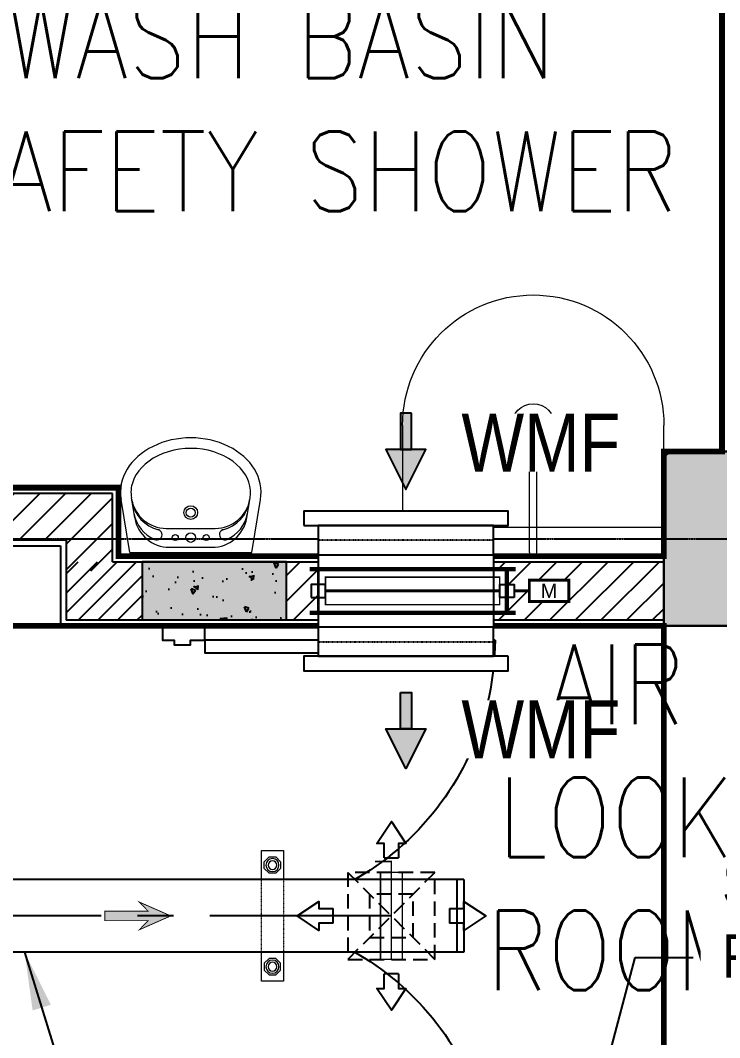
# Model space of a CAD drawing. Header units: metres. Extents: x 841183 to 1048542, y 259326 to 317714.
# Drawn here: x 958542 to 960951, y 299463 to 302969 of the extents above; entities that cross this region are included whole.
import ezdxf
from ezdxf import colors
from ezdxf.entities.mleader import LeaderData, LeaderLine
from ezdxf.math import Vec2, Vec3

# ---------------------------------------------------------------- set-up
doc = ezdxf.new("R2010")
doc.units = ezdxf.units.M
doc.set_wipeout_variables(frame=1)
for name, pattern in [('CENTER', [2, 1.25, -0.25, 0.25, -0.25]), ('DASHED', [0.75, 0.5, -0.25]), ('HIDDEN', [0.375, 0.25, -0.125]), ('PHANTOM', [2.5, 1.25, -0.25, 0.25, -0.25, 0.25, -0.25]), ('VILLA AXIS$0$CENTER', [2, 1.25, -0.25, 0.25, -0.25])]:
    doc.linetypes.add(name, pattern=pattern)
for name, color, linetype, lineweight in [('0_ARROW', 20, 'Continuous', 0), ('A-FURN-FIXT', 8, 'Continuous', 9), ('HANGER', 252, 'Continuous', 0)]:
    doc.layers.add(name, color=color, linetype=linetype, lineweight=lineweight)
for name, color, linetype in [('0_DAMPERS', 160, 'Continuous'), ('0_HVAC TEXT', 7, 'Continuous'), ('1-TEXT', 3, 'Continuous'), ('A-AXIS LINE', 253, 'Continuous'), ('A-FIXTURES', 252, 'Continuous'), ('A-SECT-PATT', 9, 'Continuous'), ('A-TEXT', 252, 'Continuous'), ('A-WALL-2', 252, 'Continuous'), ('G-COL', 252, 'Continuous'), ('MOTORIZED DAMPER', 10, 'Continuous'), ('PAMCAD-PROJECTION', 7, 'Continuous'), ('RETURN AIR DUCT', 160, 'HIDDEN'), ('SUPPLY AIR DUCT', 82, 'Continuous'), ('TIP - DOOR2', 252, 'Continuous')]:
    doc.layers.add(name, color=color, linetype=linetype)
for name, color, linetype, transparency in [('A-HATCH', 252, 'Continuous', 0.6), ('A-HATCH SOLID', 253, 'Continuous', 0.6), ('A-REFLECT DOWN', 252, 'Continuous', 0.6), ('CENTER LINE', 252, 'CENTER', 0.6), ('G-HATCH-COL-WALL', 253, 'Continuous', 0.6)]:
    doc.layers.add(name, color=color, linetype=linetype, transparency=transparency)
for name, color, linetype, true_color in [('MFD', 1, 'Continuous', 0xff0000), ('RAR', 1, 'Continuous', 0xff0000), ('SAD', 1, 'Continuous', 0xff0000), ('VCD', 5, 'HIDDEN', 0x0000ff)]:
    doc.layers.add(name, color=color, linetype=linetype, true_color=true_color)
doc.styles.add('AIRAL', font='arial.ttf', dxfattribs={"height": 6.14})
doc.styles.add('romans', font='romans.shx', dxfattribs={"width": 0.85})
doc.styles.get("Standard").update_dxf_attribs({"font": 'ARIALN.TTF'})
doc.dimstyles.get("Standard").update_dxf_attribs({"dimtxt": 200, "dimasz": 150, "dimexe": 150, "dimexo": 150, "dimgap": 100, "dimtad": 0, "dimtih": 1, "dimtoh": 1, "dimdec": 0, "dimzin": 0, "dimdsep": 46, "dimtxsty": 'Standard', "dimcen": 0.09, "dimadec": 0, "dimazin": 0, "dimtfac": 1, "dimtdec": 0, "dimtofl": 0, "dimtmove": 0, "dimatfit": 3, "dimfxl": 1, "dimtolj": 1, "dimtzin": 0, "dimarcsym": 0})

# ---------------------------------------------------------------- blocks, each defined once
blk = doc.blocks.new('*U38')
at = {"layer": 'SAD', "ltscale": 20}
for points in [[(-25, -62.5), (-25, -12.5), (-50, -12.5), (0, 62.5), (50, -12.5), (25, -12.5), (25, -62.5)], [(-25, -62.5), (25, -62.5)]]:
    blk.add_lwpolyline(points, dxfattribs=at)
blk = doc.blocks.new('*U39')
at = {"layer": 'SAD', "color": 0, "linetype": 'ByBlock', "lineweight": -2, "transparency": 16777216}
blk.add_blockref('*U38', (1261177.725106075, 298774.3416744494), dxfattribs=at)
for p, rotation in [((1260915.22510628, 298511.8416743039), 90.00000000000001), ((1261440.22510622, 298511.8416746545), 270), ((1261177.725106425, 298249.341674509), 180)]:
    blk.add_blockref('*U38', p, dxfattribs=dict(at, rotation=rotation))
blk = doc.blocks.new('SAD')
at = {"layer": 'SAD', "linetype": 'DASHED', "ltscale": 100}
for points in [[(-149.9999999995343, -149.9997306194273), (150.0000000004657, -149.9997306194273), (150.0000000004657, 150.0002693805727), (-149.9999999995343, 150.0002693805727)], [(-74.99999999953434, -74.99973061942728), (75.00000000046566, -74.99973061942728), (75.00000000046566, 75.00026938057272), (-74.99999999953434, 75.00026938057272)]]:
    blk.add_lwpolyline(points, close=True, dxfattribs=at)
for points in [[(-149.9999999995343, 150.0002693805727), (150.0000000004657, -149.9997306194273)], [(150.0000000004657, 150.0002693805727), (-149.9999999995343, -149.9997306194273)]]:
    blk.add_lwpolyline(points, dxfattribs=at)
at = {"layer": 'VCD', "ltscale": 150, "const_width": 5}
for points in [[(-56.24999999953434, 187.5002693805727), (-12.49999999953434, 187.5002693805727), (4.656612873077393e-10, 187.5002693805727), (4.656612873077393e-10, 150.0002693805727)], [(-37.49999999953434, 150.0002693805727), (-37.49999999953434, -149.9997306194273)], [(-37.49999999953434, 150.0002693805727), (37.50000000046566, 150.0002693805727)], [(4.656612873077393e-10, 150.0002693805727), (4.656612873077393e-10, -149.9997306194273)], [(37.50000000046566, -149.9997306194273), (37.50000000046566, 150.0002693805727)], [(-37.49999999953434, -149.9997306194273), (37.50000000046566, -149.9997306194273)]]:
    blk.add_lwpolyline(points, dxfattribs=at)
at = {"layer": 'SAD'}
blk.add_blockref('*U39', (-1261177.725106074, -298511.8414050688), dxfattribs=at)
blk = doc.blocks.new('*U63')
blk.add_wipeout([(-1.1368683772161603e-13, 74.99999999999977), (650, 74.99999999999977), (650, -2.2737367544323206e-13), (726.9809762586374, 0.4494666228126789), (726.9809762586374, 37.27518746396504), (862.8093024203554, 37.27518746396504), (862.8093024203554, -36.37625421833968), (726.9809762586374, -36.37625421833968), (726.9809762586374, 0.4494666228126789), (650, -2.2737367544323206e-13), (650, -75.00000000000023), (-1.1368683772161603e-13, -75.00000000000023)])
at = {"layer": '0_DAMPERS', "color": 8, "linetype": 'HIDDEN', "ltscale": 150, "const_width": 5}
blk.add_lwpolyline([(25, -47.5), (625, -47.5), (625, 47.5), (25, 47.5)], close=True, dxfattribs=at)
at = {"layer": '0_DAMPERS', "color": 8}
for points in [[(-25, -22.5), (25, -22.5), (25, 22.5), (-25, 22.5)], [(675, -22.5), (625, -22.5), (625, 22.5), (675, 22.5)]]:
    blk.add_lwpolyline(points, close=True, dxfattribs=at)
at = {"layer": '0_DAMPERS', "color": 8, "ltscale": 100, "const_width": 10}
blk.add_lwpolyline([(675, 0), (726.9809762586374, 0), (726.9809762586374, 0)], dxfattribs=at)
at = {"layer": 'MOTORIZED DAMPER', "const_width": 15}
for points in [[(-30, 75), (680, 75)], [(650, -75), (650, 75)], [(-30, -75), (680, -75)]]:
    blk.add_lwpolyline(points, dxfattribs=at)
at = {"layer": 'MOTORIZED DAMPER', "ltscale": 100, "const_width": 10}
for points in [[(0, -75), (0, 75)], [(625, 0), (25, 0)]]:
    blk.add_lwpolyline(points, dxfattribs=at)
blk.add_lwpolyline([(726.9809762586374, 37.27518746396527), (862.8093024203554, 37.27518746396527), (862.8093024203554, -36.37625421833945), (726.9809762586374, -36.37625421833945)], close=True, dxfattribs=at)
at = {"layer": '0_HVAC TEXT', "insert": (794.8951393394964, 0.4494666228129063), "char_height": 50, "width": 53.39904502046384, "attachment_point": 5, "style": 'AIRAL'}
blk.add_mtext('{\\fArial|b0|i0|c0|p34;M}', dxfattribs=at)
blk = doc.blocks.new('A$Cb8744c3a')
at = {"layer": 'RAR', "ltscale": 20}
h = blk.add_hatch(color=256, dxfattribs=at)
h.dxf.hatch_style = 1
h.paths.add_polyline_path([(-4.374999999999986, 612.4999999994761), (-41.87499999999999, 612.4999999994761), (-41.87500000000002, 487.4999999994761), (-4.375000000000021, 487.4999999994761)])
h.paths.add_polyline_path([(45.62499999999998, 487.4999999994761), (-91.87500000000003, 487.4999999994761), (-23.12500000000005, 349.9999999994761)])
h = blk.add_hatch(color=256, dxfattribs=at)
h.dxf.hatch_style = 1
h.paths.add_polyline_path([(-41.87499999999999, -349.9999999994761), (-4.374999999999986, -349.9999999994761), (-4.375, -474.9999999994761), (-41.875, -474.9999999994761)])
h.paths.add_polyline_path([(-91.875, -474.9999999994761), (45.625, -474.9999999994761), (-23.12500000000002, -612.4999999994761)])
at = {"layer": 'RAR'}
for points in [[(-4.374999999999986, 612.4999999994761), (-41.87499999999999, 612.4999999994761), (-41.87500000000002, 487.4999999994761), (-4.375000000000021, 487.4999999994761), (-4.374999999999986, 612.4999999994761)], [(45.62499999999998, 487.4999999994761), (-91.87500000000003, 487.4999999994761), (-23.12500000000005, 349.9999999994761), (45.62499999999998, 487.4999999994761)], [(-41.87499999999999, -349.9999999994761), (-4.374999999999986, -349.9999999994761), (-4.375, -474.9999999994761), (-41.875, -474.9999999994761), (-41.87499999999999, -349.9999999994761)], [(-91.875, -474.9999999994761), (45.625, -474.9999999994761), (-23.12500000000002, -612.4999999994761), (-91.875, -474.9999999994761)]]:
    blk.add_lwpolyline(points, close=True, dxfattribs=at)
at = {"layer": 'RAR', "ltscale": 20}
for points in [[(-91.87500000000003, 487.4999999994761), (-23.12500000000005, 349.9999999994761), (45.62499999999998, 487.4999999994761)], [(45.62499999999998, 487.4999999994761), (-91.87500000000003, 487.4999999994761), (-23.12500000000005, 349.9999999994761), (45.62499999999998, 487.4999999994761)], [(45.625, -474.9999999994761), (-23.12500000000002, -612.4999999994761), (-91.875, -474.9999999994761)], [(-91.875, -474.9999999994761), (45.625, -474.9999999994761), (-23.12500000000002, -612.4999999994761), (-91.875, -474.9999999994761)]]:
    blk.add_lwpolyline(points, close=True, dxfattribs=at)
at = {"color": 255}
blk.add_wipeout([(-375, 274.9999999997091), (328.75000000000006, 274.9999999997091), (328.75000000000006, 224.99999999970896), (278.75, 224.99999999970896), (278.75, 75), (325, 74.99999999999977), (325, -75.00000000000023), (278.75, -75.00000000000023), (278.79989766003564, -224.99999999970896), (328.79989766003564, -224.99999999970896), (328.79989766003564, -274.99999999970896), (-374.9501023399643, -274.99999999970896), (-374.9501023399643, -224.99999999970896), (-324.9501023399643, -224.99999999970896), (-324.9501023399643, 224.99999999970896), (-375, 224.99999999970896)], dxfattribs=at)
at = {"layer": 'RAR', "ltscale": 20}
for points in [[(-375, 224.999999999709), (328.75, 224.999999999709), (328.75, 274.999999999709), (-375, 274.999999999709)], [(-325, 124.999999999709), (278.75, 124.999999999709), (278.75, 224.999999999709), (-325, 224.999999999709)], [(278.7998976600356, -124.999999999709), (-324.9501023399644, -124.999999999709), (-324.9501023399644, -224.999999999709), (278.7998976600356, -224.999999999709)], [(328.7998976600356, -224.999999999709), (-374.9501023399644, -224.999999999709), (-374.9501023399644, -274.999999999709), (328.7998976600356, -274.999999999709)]]:
    blk.add_lwpolyline(points, close=True, dxfattribs=at)
at = {"layer": 'RETURN AIR DUCT', "ltscale": 0.001}
for points in [[(-325, 125.0000000003492), (278.75, 125.0000000003492), (278.75, 175.0000000003492), (-325, 175.0000000003492)], [(-324.9002046796959, -174.999999999709), (278.8497953203041, -174.999999999709), (278.8497953203041, -124.999999999709), (-324.9002046796959, -124.999999999709)]]:
    blk.add_lwpolyline(points, close=True, dxfattribs=at)
at = {"layer": 'MFD'}
blk.add_blockref('*U63', (-325, 0), dxfattribs=at)
at = {"layer": 'RAR', "ltscale": 20}
for points in [[(-325, 125.000000003085), (-325, -124.999999999709)], [(278.75, 124.999999999709), (278.75, -124.999999999709)]]:
    blk.add_lwpolyline(points, dxfattribs=at)
blk = doc.blocks.new('*U77')
at = {"layer": 'HANGER', "ltscale": 20}
for points in [[(0, 75), (-200, 75), (-200, -75), (0, -75)], [(499.9999999986032, -75.00631244189557), (699.9999999986031, -75.00631244189557), (699.9999999986031, 74.99368755810443), (499.9999999986032, 74.99368755810443)], [(0, -15), (0, 15)], [(499.9999999986032, -15.00631244207019), (499.9999999986032, 14.99368755792981)]]:
    blk.add_lwpolyline(points, dxfattribs=at)
at = {"layer": 'HANGER', "linetype": 'HIDDEN', "ltscale": 0.0008}
for points in [[(499.9999999986032, 74.99368755810443), (0, 75)], [(0, -75), (499.9999999986032, -75.00631244189557)]]:
    blk.add_lwpolyline(points, dxfattribs=at)
at = {"layer": 'HANGER', "ltscale": 20}
for points in [[(-76.72115865629166, 56.19766863621771), (-123.2766075234395, 56.19766863645054), (-156.1962811185513, 23.27799504133873), (-156.1962811183184, -23.27745382580906), (-123.2766075234395, -56.19712742092088), (-76.72115865629166, -56.19712742115371), (-43.80148506094702, -23.27745382580906), (-43.80148506117985, 23.2779950411059)], [(576.7211586548948, 56.19135619438034), (623.2766075220426, 56.19135619461317), (656.1962811171544, 23.27168259950136), (656.1962811169216, -23.28376626764643), (623.2766075220426, -56.20343986275825), (576.7211586548948, -56.20343986299108), (543.8014850595501, -23.28376626764643), (543.801485059783, 23.27168259926853)]]:
    blk.add_lwpolyline(points, close=True, dxfattribs=at)
for centre, radius in [((-99.99755224213004, 0.0005930987535975873), 45.00000000000301), ((-99.99755224213004, 0.0005930987535975873), 30.00000000001519), ((599.9975522407332, -0.005719343083770907), 45.00000000000301), ((599.9975522407332, -0.005719343083770907), 30.00000000001519)]:
    blk.add_circle(centre, radius, dxfattribs=at)
blk = doc.blocks.new('0-ARROW-3')
at = {"layer": '0_ARROW', "true_color": 0xc8c8c8}
h = blk.add_hatch(dxfattribs=at)
h.set_pattern_fill('ANSI31', color=9)
h.set_pattern_definition([(45, (-4415, 43046), (-0.08838834764831845, 0.08838834764831845), [])])
h.paths.add_polyline_path([(-512, -108), (-711, -313), (0, 0), (-711, 313), (-512, 108), (-1490, 108), (-1490, -108)])
at = {"layer": '0_ARROW', "const_width": 20}
blk.add_lwpolyline([(-1490, -108), (-512, -108), (-711, -313), (0, 0), (-711, 313), (-512, 108), (-1490, 108)], close=True, dxfattribs=at)
blk = doc.blocks.new('A$C10b3fa2f')
at = {"layer": 'A-REFLECT DOWN'}
h = blk.add_hatch(dxfattribs=at)
h.set_pattern_fill('AR-HBONE', color=256, scale=75, style=0)
h.set_pattern_definition([(45, (-872853.2943273549, -501345.4365919695), (0, 424.2640687119285), [900, -300]), (135, (-872641.1622929799, -501133.3045575945), (3.33066907387547e-14, 424.2640687119285), [900, -300])])
h.paths.add_polyline_path([(-40951.92798982479, -7637.119681541168), (-40445.08106751728, -7637.119681541168), (-40278.22928806348, -7926.115440888505), (-40445.0810675174, -8215.111200235726), (-40951.92798982479, -8215.111200235668), (-41118.77976927848, -7926.115440888214)])
edge = h.paths.add_edge_path()
edge.add_line((-40250.58249417157, -6912.741519662959), (-42275.58249416994, -6912.741519663075))
edge.add_line((-42275.58249416994, -6912.741519663075), (-42275.58249416994, -105.7974012070335))
edge.add_line((-42275.58249416994, -105.7974012070335), (-42275.58249204454, 38.86289380153175))
edge.add_line((-42275.58249204454, 38.86289380153175), (-43125.00761958782, 38.86289380153175))
edge.add_line((-43125.00761958782, 38.86289380153175), (-43125.00615446293, -30517.07692860754))
edge.add_line((-43125.00615446293, -30517.07692860754), (-43000.00831965636, -30517.07692860992))
edge.add_line((-43000.00831965636, -30517.07692860992), (-43000.00831965636, -32386.123830811))
edge.add_line((-43000.00831965636, -32386.123830811), (-6450.019826940028, -32386.12383081095))
edge.add_arc((-6450.019826939795, -25886.12383081106), 6499.999999999884, 269.999999999998, 360.0000000000021)
edge.add_line((49.98017306008842, -25886.12383081083), (49.98017304693349, -22117.48955926322))
edge.add_line((49.98017304693349, -22117.48955926322), (-3025.43024842767, -22117.48955926322))
edge.add_line((-3025.43024842767, -22117.48955926322), (-3025.43024842767, -31367.48925744958))
edge.add_line((-3025.43024842767, -31367.48925744958), (-37875.58253319468, -31367.27464130643))
edge.add_line((-37875.58253319468, -31367.27464130643), (-37875.58253319468, -22117.48925744812))
edge.add_line((-37875.58253319468, -22117.48925744812), (-40250.58249417064, -22117.489257448))
edge.add_line((-40250.58249417064, -22117.489257448), (-40250.58249417157, -6912.741519662959))
blk = doc.blocks.new('A$C87aaa397')
at = {"layer": 'TIP - DOOR2'}
for points in [[(145.780694790592, 1999.999985484348), (4.149059532210231e-05, 1999.999985484348), (4.149059532210231e-05, 1950.075104217278), (39.93994650442619, 1950.075104217278), (39.93994650442619, 1934.099142211839), (96.85431114851963, 1934.099142211839), (96.85431114851963, 1950.075104217307), (145.780694790592, 1950.075104217307)], [(145.780694790592, -1.451568095944822e-05), (4.149059532210231e-05, -1.451568095944822e-05), (4.149059532210231e-05, 49.92486675136024), (39.93994650442619, 49.92486675136024), (39.93994650442619, 65.90082875682856), (96.85431114851963, 65.90082875682856), (96.85431114851963, 49.92486675136024), (145.780694790592, 49.92486675136024)]]:
    blk.add_lwpolyline(points, close=True, dxfattribs=at)
for points in [[(1145.855945329822, 1950.075104217307), (145.780694790592, 1950.075104217307), (145.780694790592, 1907.00760026928), (1144.928179822105, 1907.007600269601)], [(1145.855945329822, 49.92486675136024), (145.780694790592, 49.92486675136024), (145.780694790592, 92.9923706993577), (1144.928179822105, 92.99237069906667)]]:
    blk.add_lwpolyline(points, dxfattribs=at)
for centre, radius, start, end in [((187.4208310393151, 1957.559373535769), 958.4643355870073, 267.5100218934982, 359.5525953475378), ((187.4208310393733, 42.44059743289836), 958.4643355869945, 0.4474046524621252, 92.48997810650178)]:
    blk.add_arc(centre, radius, start, end, dxfattribs=at)
blk = doc.blocks.new('shower')
at = {"layer": 'A-FURN-FIXT'}
for p, q in [((0, 450.0000762939453), (-450, 450.0000762939453)), ((0, -449.9999237061711), (0, 450.0000762939453)), ((-450, -449.9999237061711), (0, -449.9999237061711))]:
    blk.add_line(p, q, dxfattribs=at)
blk.add_lwpolyline([(-450, -449.9999237061711, -0.999999999999483), (-450, 450.0000762939453, -1.000000000000517)], format="xyb", dxfattribs=at)
for points in [[(-100, -449.9999237061711), (-100, 450.0000762939453)], [(-12.49999999976717, 12.50007629394531), (-450, 12.50007629394531)], [(-437.7234561848454, 12.50007629394531), (-437.7234561848454, -12.49992370605469)], [(-12.49999999976717, -12.49992370605469), (-450, -12.49992370605469)]]:
    blk.add_lwpolyline(points, dxfattribs=at)
blk.add_circle((-450, 7.62939453125e-05), 75, dxfattribs=at)
for centre, start, end in [((-450, 7.62939453125e-05), 90, 270), ((-12.49999999976717, 7.62939453125e-05), 270, 90)]:
    blk.add_arc(centre, 12.5, start, end, dxfattribs=at)
blk = doc.blocks.new('A$Cef9c9996')
at = {"layer": 'A-HATCH'}
h = blk.add_hatch(dxfattribs=at)
h.set_pattern_fill('ANSI31', color=256, scale=500, angle=-180)
h.set_pattern_definition([(225, (-959189.82716231, -309197.1379381258), (44.19417382415921, -44.19417382415924), [])])
h.paths.add_polyline_path([(-6899.128854190232, -10620.96559102344), (-5439.128850012552, -10620.96559102344), (-5439.128842987819, -10886.92672314646), (-5599.128849141533, -10886.92672314646), (-5599.128850883571, -10780.96559102344), (-6739.128850012785, -10780.96559102344), (-6739.128850012785, -10886.92672314646), (-6899.128854190465, -10886.92672314646)])
h = blk.add_hatch(dxfattribs=at)
h.set_pattern_fill('ANSI31', color=256, scale=15)
h.set_pattern_definition([(45, (-873053.32716231, -309197.1379381258), (-33.67596045400933, 33.67596045400933), [])])
h.paths.add_polyline_path([(-5337.346209752373, -10856.69062601106), (-5337.346209752373, -11056.69062601117), (-5599.128850012436, -11056.69056378637), (-5599.128850012436, -10856.69056378637)])
h = blk.add_hatch(dxfattribs=at)
h.set_pattern_fill('ANSI31', color=256, scale=500, angle=-180)
h.set_pattern_definition([(225, (80067.16489571275, 2551.909802500566), (44.1941738241592, -44.19417382415924), [])])
h.paths.add_polyline_path([(-3540.038787019788, -10856.69062601106), (-3540.038787019788, -11056.69062601117), (-4840.257025626837, -11056.69056378637), (-4840.257025626837, -10856.69056378637)])
at = {"layer": 'A-HATCH SOLID'}
blk.add_hatch(color=256, dxfattribs=at).paths.add_polyline_path([(-5337.346209752373, -10856.69061594317), (-5337.346209752373, -11056.69061594317), (-4840.257025626837, -11056.69056378637), (-4840.257025626837, -10856.69056378637)])
at = {"layer": 'A-REFLECT DOWN'}
h = blk.add_hatch(dxfattribs=at)
h.set_pattern_fill('AR-HBONE', color=256, scale=75, style=0)
h.set_pattern_definition([(45, (-873053.32716231, -501634.6379381258), (0, 424.2640687119285), [900, -300]), (135, (-872841.195127935, -501422.5059037508), (3.33066907387547e-14, 424.2640687119285), [900, -300])])
h.paths.add_polyline_path([(-41151.96082477993, -7926.321027697413), (-40645.11390247243, -7926.321027697413), (-40478.26212301862, -8215.31678704475), (-40645.11390247254, -8504.312546391971), (-41151.96082477993, -8504.312546391913), (-41318.81260423362, -8215.31678704446)])
edge = h.paths.add_edge_path()
edge.add_line((-40450.61532912671, -7201.942865819205), (-42475.61532912508, -7201.942865819321))
edge.add_line((-42475.61532912508, -7201.942865819321), (-42475.61532912508, -394.9987473632791))
edge.add_line((-42475.61532912508, -394.9987473632791), (-42475.61532699969, -250.3384523547138))
edge.add_line((-42475.61532699969, -250.3384523547138), (-43325.04045454296, -250.3384523547138))
edge.add_line((-43325.04045454296, -250.3384523547138), (-43325.03898941807, -30806.27827476378))
edge.add_line((-43325.03898941807, -30806.27827476378), (-43200.04115461151, -30806.27827476617))
edge.add_line((-43200.04115461151, -30806.27827476617), (-43200.04115461151, -32675.32517696725))
edge.add_line((-43200.04115461151, -32675.32517696725), (-6650.05266189517, -32675.32517696719))
edge.add_arc((-6650.052661894937, -26175.32517696731), 6499.999999999884, 269.999999999998, 360.0000000000021)
edge.add_line((-150.0526618950535, -26175.32517696708), (-150.0526619082084, -22406.69090541947))
edge.add_line((-150.0526619082084, -22406.69090541947), (-3225.463083382812, -22406.69090541947))
edge.add_line((-3225.463083382812, -22406.69090541947), (-3225.463083382812, -31656.69060360582))
edge.add_line((-3225.463083382812, -31656.69060360582), (-38075.61536814983, -31656.47598746268))
edge.add_line((-38075.61536814983, -31656.47598746268), (-38075.61536814983, -22406.69060360437))
edge.add_line((-38075.61536814983, -22406.69060360437), (-40450.61532912578, -22406.69060360425))
edge.add_line((-40450.61532912578, -22406.69060360425), (-40450.61532912671, -7201.942865819205))
at = {"layer": 'A-SECT-PATT'}
h = blk.add_hatch(dxfattribs=at)
h.set_pattern_fill('AR-CONC', color=252, angle=90.00000000000001, style=0)
h.set_pattern_definition([(140, (-5187.346209752373, -10956.69061594317), (15.939085538903, 182.184668996004), [19.05, -209.55]), (85.00000000000001, (-5187.346209752373, -10956.69061594317), (-191.0568452390351, -35.24342142496943), [15.24, -167.64058417]), (190.4514447, (-5186.017956252326, -10941.50860894314), (-175.1177519121952, 146.9412470903532), [16.19000879999996, -178.0902445999997]), (136.1842, (-5238.14620975242, -10956.69061594317), (42.04232793272703, 271.0790408921299), [28.575, -314.3249999999999]), (186.63555761, (-5234.642709752428, -10934.10071594315), (-247.4261245977216, 237.4041340515029), [24.28502314, -267.13560816]), (81.18415117000004, (-5238.14620975242, -10956.69061594317), (-247.4261245855328, 237.4041340649769), [22.85996707, -251.45973192]), (111, (-5225.44620975235, -10931.29061594314), (102.2651981870875, 151.6143912691325), [19.05, -209.55]), (56.00000000000004, (-5225.44620975235, -10931.29061594314), (-184.1879661223193, 61.80202834764699), [15.24, -167.64]), (161.451445, (-5216.924109852407, -10918.65608334314), (-81.92276888590534, 213.4164192787161), [16.19000879999996, -178.0899375999997]), (127.5, (-5187.346209752373, -10956.69061594317), (-84.55503887315311, 3.088603250591779), [0, -165.608, 0, -170.18, 0, -168.275]), (97.49999999999993, (-5187.346209752373, -10956.69061594317), (-100.1805748181195, 66.8196625103057), [0, -97.02799999999998, 0, -161.798, 0, -64.13499999999999]), (57.49999999999999, (-5187.346209752373, -11013.33261594316), (5.728743992673383, 135.5905951668714), [0, -63.49999999999993, 0, -198.1199999999997, 0, -262.8899999999994]), (47.5, (-5187.346209752373, -11038.73261594318), (-25.4264910333331, 148.129181386018), [0, -82.55, 0, -131.572, 0, -186.69])])
h.paths.add_polyline_path([(-5337.346209752373, -10856.69061594317), (-5337.346209752373, -11056.69061594317), (-4840.257025626837, -11056.69056378637), (-4840.257025626837, -10856.69056378637)])
at = {"layer": 'G-HATCH-COL-WALL'}
h = blk.add_hatch(color=256, dxfattribs=at)
h.dxf.hatch_style = 1
h.paths.add_polyline_path([(-3540.037875267561, -11076.26786401292), (-2940.037875267561, -11076.26786401292), (-2940.037875267561, -10496.26786401292), (-2960.037875267561, -10476.26786401292), (-3520.037875267561, -10476.26786401292), (-3540.037875267561, -10496.26786401292)])
h = blk.add_hatch(color=256, dxfattribs=at)
h.dxf.hatch_style = 1
h.paths.add_polyline_path([(-3540.037875268026, -11076.69016375864), (-2940.037875268026, -11076.69016375864), (-2940.037875268026, -10476.69016375864), (-3520.037875268026, -10476.69016375864), (-3540.037875268026, -10496.69016375864)])
h = blk.add_hatch(color=256, dxfattribs=at)
h.dxf.hatch_style = 1
h.paths.add_polyline_path([(-3540.037875267561, -11076.69042736484), (-2940.037875267561, -11076.69042736484), (-2940.037875267561, -10496.69042736484), (-2960.037875267561, -10476.69042736484), (-3520.037875267561, -10476.69042736484), (-3540.037875267561, -10496.69042736484)])
at = {"layer": 'A-AXIS LINE', "linetype": 'VILLA AXIS$0$CENTER', "ltscale": 4}
blk.add_line((-40765.74436729343, -10776.69042736484, -87.13858108269181), (8014.647564482526, -10776.69042736484, 26.44237150995622), dxfattribs=at)
at = {"layer": 'A-FIXTURES'}
for points, elevation in [([(-5419.128850012552, -10600.96559102344), (-6919.128850012552, -10600.96559102344)], 47.92295521626833), ([(-5419.128850012552, -10600.96559102344), (-5419.128850012552, -10836.92670869315)], 2.711741947096328), ([(-6717.710983324796, -10800.96559102344), (-5619.128850012552, -10800.96559102344)], 47.92295521626833), ([(-5619.128850012552, -10800.96559102344), (-5619.128850012552, -11076.92676517298)], 47.92295521626833), ([(-5419.128850012552, -10836.69062452385), (-5090.257025626837, -10836.69059001724)], 47.92295521626833), ([(-4850.257025626837, -10836.69056378625), (-3540.038787019788, -10836.69042736181)], 47.92295521626833), ([(-4850.257025626837, -10836.69056378625), (-3540.038787019788, -10836.69042736181)], 47.92295521626833), ([(-3540.037875267561, -11076.69016375818), (-3540.037875267561, -10836.69016375806)], 47.92295521626833), ([(-5619.128850012552, -11076.690485342), (-3540.038787019788, -11076.69042736484)], 47.92295521626833)]:
    blk.add_lwpolyline(points, dxfattribs=dict(at, elevation=elevation))
at = {"layer": 'A-FURN-FIXT'}
for p, q in [((-5379.874181530555, -10824.69042736187, 47.92295521626833), (-5410.190190607449, -10641.72450996877, 47.92295521626833)), ((-5362.880848227651, -10704.89986011619, 47.92295521626833), (-5374.332926227245, -10635.78324414219, 47.92295521626833)), ((-4976.867514833459, -10704.89986011619, 47.92295521626833), (-4965.41543683398, -10635.78324414219, 47.92295521626833)), ((-4959.874181530671, -10824.69042736187, 47.92295521626833), (-4929.558172453661, -10641.72450996877, 47.92295521626833)), ((-5254.150654684752, -10741.10439656925, 47.92295521626833), (-5085.597708376357, -10741.10439656919, 47.92295521626833)), ((-5379.874181530555, -10824.69042736187, 47.92295521626833), (-4959.874181530555, -10824.69042736187, 47.92295521626833)), ((-5243.356633626507, -10806.24944782775, 47.92295521626833), (-5096.391729434603, -10806.24944782775, 47.92295521626833))]:
    blk.add_line(p, q, dxfattribs=at)
for centre, radius in [((-5169.874181530555, -10686.73710907745, 47.92295521626833), 23.62631930669766), ((-5169.874181530555, -10686.73710907745, 47.92295521626833), 15.54939883113815), ((-5223.172688333667, -10772.70085915545, 47.92295521626833), 10.31406031635425), ((-5169.874181530555, -10772.70085915545, 47.92295521626833), 16.60793777855451), ((-5116.575674727443, -10772.70085915545, 47.92295521626833), 10.31406031635425)]:
    blk.add_circle(centre, radius, dxfattribs=at)
for centre, radius, start, end in [((-5254.150654684752, -10619.95058943587, 47.92295521626833), 121.1538071333926, 189.407984837542, 270), ((-5252.724061211804, -10627.82319299586, 47.92295521626833), 121.1538071333926, 189.407984837542, 256.5450708709682), ((-5085.597708376357, -10619.95058943582, 47.92295521626833), 121.1538071333926, 270, 350.592015162458), ((-5087.024301849306, -10627.82319299586, 47.92295521626833), 121.1538071333926, 283.4549291290318, 350.592015162458), ((-5245.974671221338, -10668.27528080903, 47.92295521626833), 121.1538071333926, 189.407984837542, 247.1304669810162), ((-5093.773691839888, -10668.27528080903, 47.92295521626833), 121.1538071333926, 292.8695330189838, 350.592015162458), ((-5243.356633626623, -10685.09564069437, 47.92295521626833), 121.1538071333926, 189.407984837542, 270), ((-5096.391729434603, -10685.09564069437, 47.92295521626833), 121.1538071333926, 270, 350.592015162458), ((-5286.986671555322, -10762.77858763625, 47.92295521626833), 18.17153551876838, 242.6032496353905, 81.03177990557054), ((-5052.761691505788, -10762.77858763625, 47.92295521626833), 18.17153551876838, 98.96822009442946, 297.3967503646094)]:
    blk.add_arc(centre, radius, start, end, dxfattribs=at)
blk.add_ellipse((-5169.874181530555, -10617.58506439207, 47.92295521626833), major_axis=(242.3076142667857, -5.543190321934208e-15), ratio=0.7786125124609555, start_param=6.154884021533255, end_param=9.553079246416548, dxfattribs=at)
blk.add_open_spline([(-4965.415436833864, -10635.78324414213, 47.92295521626833), (-4959.524216832593, -10600.22802084911, 47.92295521626833), (-4970.958976210444, -10563.25849531719, 47.92295521626833), (-5029.169475784525, -10500.47600067564, 47.92295521626833), (-5076.472067290451, -10476.28408209968, 47.92295521626833), (-5181.707501979428, -10460.36154211365, 47.92295521626833), (-5238.602193589788, -10468.82460141915, 47.92295521626833), (-5327.261271123192, -10512.26235938858, 47.92295521626833), (-5358.049261785229, -10546.27703958307, 47.92295521626833), (-5375.867207926232, -10599.37478635344, 47.92295521626833), (-5377.333845545072, -10617.67182470625, 47.92295521626833), (-5374.332926227245, -10635.78324414225, 47.92295521626833)], degree=3, knots=[6.154884021533255, 6.154884021533255, 6.154884021533255, 6.154884021533255, 6.908466303536266, 6.908466303536266, 7.662048585539277, 7.662048585539277, 8.415630867542287, 8.415630867542287, 9.169213149545298, 9.169213149545298, 9.553079246416548, 9.553079246416548, 9.553079246416548, 9.553079246416548], dxfattribs=at)
at = {"layer": 'A-WALL-2'}
for p, q in [((-5439.128850012552, -10620.96559102344, 21.79752561385997), (-6899.128850558773, -10620.96559102344, 21.79752561385997)), ((-5439.128850012552, -10856.92670869315, 21.79752561385997), (-5439.128850012552, -10620.96559102344, 21.79752561385997)), ((-6737.710982780205, -10780.96559102344, 21.79752561385997), (-5599.128850012552, -10780.96559102344, 21.79752561385997)), ((-5599.128850012552, -10780.96559102344, 21.79752561385997), (-5599.128850012552, -11056.92676482437, 21.79752561385997)), ((-5439.128850012552, -10856.69064276095, -2.901077313001096), (-3540.038787019788, -10856.69042736181, 6.311905133372079)), ((-5599.128850012668, -11056.6906624742, -3.57037471469414), (-3540.038787019788, -11056.69042736181, 6.311905133372079))]:
    blk.add_line(p, q, dxfattribs=at)
at = {"layer": 'A-WALL-2', "elevation": -1.754026342823153}
blk.add_lwpolyline([(-4840.257025626837, -11056.69056378637), (-4840.257025626837, -10856.69056378637), (-5337.346209752373, -10856.69061594317), (-5337.346209752373, -11056.69061594317)], close=True, dxfattribs=at)
at = {"layer": 'G-COL', "elevation": 6.311902476650999}
for points in [[(-3540.037875267561, -11076.26786401292), (-2940.037875267561, -11076.26786401292), (-2940.037875267561, -10496.26786401292), (-2960.037875267561, -10476.26786401292), (-3520.037875267561, -10476.26786401292), (-3540.037875267561, -10496.26786401292)], [(-3540.037875268026, -11076.69016375864), (-2940.037875268026, -11076.69016375864), (-2940.037875268026, -10476.69016375864), (-3520.037875268026, -10476.69016375864), (-3540.037875268026, -10496.69016375864)], [(-3540.037875267561, -11076.69042736484), (-2940.037875267561, -11076.69042736484), (-2940.037875267561, -10496.69042736484), (-2960.037875267561, -10476.69042736484), (-3520.037875267561, -10476.69042736484), (-3540.037875267561, -10496.69042736484)]]:
    blk.add_lwpolyline(points, close=True, dxfattribs=at)
at = {"layer": 'RETURN AIR DUCT', "linetype": 'PHANTOM', "ltscale": 500, "const_width": 20, "elevation": 98.46183226748218}
blk.add_lwpolyline([(-3540.037872850779, -11076.69042736484), (-37775.61536573071, -11076.69042736484), (-37775.61536573071, -13076.68956855062), (-3540.037872850779, -13076.68956855062), (-3540.037872850779, -11076.69042736484)], close=True, dxfattribs=at)
at = {"rotation": 270}
blk.add_blockref('shower', (-3990.039775065961, -10836.69042736181, 47.92295521626833), dxfattribs=at)
at = {"xscale": -1, "rotation": 180}
blk.add_blockref('A$C87aaa397', (-5267.349045371986, -11076.69044188055, -20.13038062035824), dxfattribs=at)
at = {"layer": 'A-TEXT', "insert": (-4443.003468823736, -11141.30877810059, -20.13038062035824), "char_height": 275, "width": 1486.213901947616, "attachment_point": 1, "style": 'romans'}
blk.add_mtext('\\pi503.79147;AIR \\P\\pi331.26171;LOCK\\P\\pi292.30338;ROOM', dxfattribs=at)
at = {"layer": 'A-TEXT', "insert": (-6798.569228071719, -8914.577682220377, 77.78491311008304), "char_height": 275, "width": 3305.08434778628, "attachment_point": 1, "style": 'romans', "bg_fill": 2}
blk.add_mtext('HAND WASH BASIN\\PAND SAFETY SHOWER ', dxfattribs=at)
at = {"layer": 'RETURN AIR DUCT', "linetype": 'PHANTOM', "ltscale": 500, "const_width": 20, "elevation": 98.46183226748218}
blk.add_lwpolyline([(-3340.037872851244, -574.9987473635119), (-3540.037872850779, -574.9987473635701), (-3540.037872850779, -374.9987473635119), (-9476.071854826878, -374.9987473635119), (-9476.079192816629, -10836.68976445205), (-6919.128854033072, -10836.69081659772), (-6919.128854033072, -10600.96559102344), (-5419.12884759577, -10600.96559102344), (-5419.12882286252, -10836.69062452385), (-3540.03878460289, -10836.69081659772), (-3540.038784602773, -10476.26786401292), (-3340.037872851244, -10476.26786401292), (-3340.037872851244, -574.9987473635119)], close=True, dxfattribs=at)
blk = doc.blocks.new('*U54')
at = {"color": 255}
blk.add_wipeout([(274.22944593953434, -1980.41936683323), (-2846.98840800595, -1980.41936683323), (-2846.98840800595, -2903.927584282938), (274.22944593953434, -2903.927584282938)], dxfattribs=at)
blk.add_lwpolyline([(274.2294459395343, -1980.41936683323), (-2846.988408005949, -1980.41936683323), (-2846.988408005949, -2903.927584282937), (274.2294459395343, -2903.927584282937)], close=True)
for points in [[(-1346.988408005949, -1980.41936683323), (-1346.988408005949, -2903.927584282937)], [(274.2294459395343, -2442.173475558055), (-2846.988408005949, -2442.173475558055)]]:
    blk.add_lwpolyline(points)
at = {"layer": 'SUPPLY AIR DUCT'}
for tag, p in [('M/S', (-2013.440506956714, -2326.743882401148)), ('L/S', (-274.2509837248429, -2326.743882401148)), ('SAD', (-2083.699715687955, -2777.315874102525)), ('SIZE', (-472.9208336566298, -2777.315874102467))]:
    blk.add_attdef(tag, p, '', height=250, dxfattribs=at)
blk.add_leader([(0, 0), (753.5725657876173, -2440.272899686126), (274.2294459395343, -2442.173475558055)], dimstyle='Standard', override={"dimasz": 250, "dimgap": 100, "dimtad": 0})
blk = doc.blocks.new('A$Caca1db55')
ml = blk.add_multileader_mtext('Standard')
ml.set_content('STL WITH \\PFINE FILTER FOR \\P11kV SWGR', color=256)
ml.set_leader_properties()
ml.build(insert=Vec2(0, 0))
ml.multileader.update_dxf_attribs({"text_left_attachment_type": 2, "text_right_attachment_type": 2, "dogleg_length": 200, "arrow_head_size": 200})
ctx = ml.context
ctx.base_point, ctx.char_height, ctx.arrow_head_size, ctx.landing_gap_size, ctx.plane_origin = Vec3(-3238.639182131737, -11944.92741631833, 31.22480932629978), 150, 200, 100, Vec3(-8239.61266719154, -15991.22761194437, 31.22480932629978)
ctx.left_attachment, ctx.right_attachment = 2, 2
notes = []
notes.append((ctx, [(1, (1, 1, 0), (-3438.639182131737, -11944.92741631833, 31.22480932629978), (1, 0), 200, [(0, [(-3993.561457302887, -14028.56512487784, 31.22480932629978)], 0, [])])]))
ctx.mtext.insert, ctx.mtext.flow_direction = Vec3(-3138.639182131737, -11614.65797566349, 31.22480932629978), 5
ctx.mtext.has_bg_fill, ctx.mtext.bg_color, ctx.mtext.bg_scale_factor, ctx.mtext.bg_transparency, ctx.mtext.use_window_bg_color = 1, -1027028792, 1.5, 0, 1
for ctx, leaders in notes:
    for number, flags, end, landing, length, lines in leaders:
        leader = LeaderData()
        leader.index, (leader.has_last_leader_line, leader.has_dogleg_vector, leader.attachment_direction) = number, flags
        leader.last_leader_point, leader.dogleg_vector, leader.dogleg_length = Vec3(end), Vec3(landing), length
        for number, points, colour, breaks in lines:
            line = LeaderLine()
            line.index, line.vertices, line.color, line.breaks = number, Vec3.list(points), colors.encode_raw_color(colour), breaks
            leader.lines.append(line)
        ctx.leaders.append(leader)

msp = doc.modelspace()

# ---------------------------------------------------------------- block references
at = {"layer": 'PAMCAD-PROJECTION', "color": 6}
msp.add_blockref('A$Cef9c9996', (964298.7432553077, 311958.8843501199, -97.75937034918235), dxfattribs=at)

# ---------------------------------------------------------------- next in the draw order: block references
at = {"color": 2}
msp.add_blockref('A$C10b3fa2f', (964098.7104488802, 311683.8856027563, -103.7130564367805), dxfattribs=at)

# ---------------------------------------------------------------- next in the draw order: wipeouts: each hides what was drawn before it
at = {"color": 255}
msp.add_wipeout([(958608.6435718897, 291727.1934804993), (958608.6435718897, 291027.1934804993), (939689.44357595, 291027.1934804993), (939189.4435759499, 291002.19348049926), (928141.6539072699, 291002.19348049926), (928036.6633950769, 291003.40908448474), (927883.7347794825, 291026.06481863314), (927664.9750200589, 291105.7989500461), (927434.5471260834, 291270.0866993127), (927315.2122966659, 291414.1710437686), (927223.7937485218, 291580.28955133894), (927167.6008108931, 291750.8738714534), (927141.6539072699, 291977.19348049926), (927141.6539072699, 296242.1945316276), (927125.2129490685, 296310.47324246675), (927107.2499894503, 296337.78504258214), (927076.6372542707, 296365.7980539583), (927011.2281837844, 296392.19453162764), (926991.6539072699, 296392.1945316276), (926991.6539072699, 297392.19453162764), (927018.6207061702, 297395.89919551485), (927062.3645853886, 297421.483853509), (927083.1063138373, 297451.7413817747), (927091.6539072699, 297492.19453162764), (927091.6539072699, 299557.1942898264), (927079.1968821031, 299626.67545699235), (927052.9485123941, 299675.4484667414), (927022.6318740722, 299708.3391614308), (927012.1592079753, 299716.8140646099), (927000.5531663065, 299724.9469392281), (926947.3193305903, 299749.2915585383), (926899.5076387769, 299757.19429498137), (926575.8873872076, 299757.1943001363), (926575.8873911899, 300007.1943001363), (926899.5076427592, 300007.1942949813), (926975.8873911898, 299999.24035098584), (927060.3948119422, 299974.3591338512), (927108.7704748439, 299951.3521212654), (927146.9707443416, 299927.75239958457), (927192.7089376985, 299891.6578433766), (927259.559888079, 299816.318177735), (927295.6380199549, 299870.28166988876), (927356.9902997727, 299948.66943535046), (927440.1028770473, 300035.41967375984), (927529.6025162709, 300110.65198439267), (927750.6735896292, 300239.9325097216), (927908.3614950468, 300295.08909524814), (928078.7101328529, 300326.38059060246), (928191.653924062, 300332.1942701705), (928364.5543933975, 300332.1942675546), (928523.1278871603, 300332.1942701706), (929080.6266073677, 300332.1942617359), (929330.6266104606, 300582.19425761135), (929330.6266391852, 302572.0541226571), (929130.6266420721, 302772.05411399587), (927101.1178570607, 302772.05414329283), (927101.1178606696, 303022.0541432925), (929330.626645681, 303022.05411110853), (929330.626683423, 305636.57186534925), (929480.6266906405, 306136.571863184), (929480.6267184181, 308560.8676513984), (929480.6267415978, 310583.8856049217), (929780.6267415977, 310583.885600591), (929780.6266773985, 306136.5718588533), (929930.6266834227, 305636.57185668795), (929930.6266031698, 300332.1942488757), (930756.4756166072, 300332.194236381), (931256.475616226, 300307.19422890595), (932108.7725358743, 300307.1942159078), (932358.7725674219, 300557.19424707396), (932358.7725674219, 305850.17354698497), (932658.7725674219, 305850.17354698497), (932658.7725674219, 300582.19424895005), (932658.7725632238, 300307.1942075117), (939774.0856411513, 300307.1940988812), (940024.0856449644, 300557.19409506855), (940023.9670716691, 306115.5566521308), (939873.9670739565, 306265.55665441847), (936824.5680460798, 306265.55665441847), (936824.5680487487, 306440.556700923), (940024.0857346879, 306440.55665212905), (940024.0857854828, 309771.2689629595), (940524.0857854828, 309771.26895533426), (940523.9670739565, 306440.55665213085), (942824.1011370488, 306440.5566872088), (942824.1011397176, 306265.5566872089), (940673.9670766254, 306265.5566872089), (940523.9670789129, 306115.5566521308), (940524.0856411152, 300307.19408744335), (942231.5120126113, 300307.19406137854), (942731.5120118479, 300257.19405374577), (949523.158769847, 300257.19399841403), (949773.1589233885, 300507.1941448038), (949773.1590561487, 309212.55062070565), (950373.1590561487, 309212.55061155534), (950373.158919576, 300257.1939854512), (951436.4823670969, 300257.1939759481), (951936.4823651888, 300132.1939683154), (956072.663825369, 300132.193865619), (956322.664062491, 300382.1941027411), (956322.6640624912, 310583.88560275635), (956722.664062491, 310583.88560275635), (956722.664062491, 300132.19386180636), (957318.436461379, 300132.1938527113), (957818.4364594708, 300007.19382343546), (960069.9330885921, 300007.1937890652), (960069.9330847795, 299757.1937890652), (957818.4364556543, 299757.19382343546), (957318.436453746, 299632.19384854846), (951936.482357556, 299632.1939307081), (951436.4823556477, 299507.19397594815), (942731.5120003988, 299507.1940543058), (942231.5119996356, 299457.19406137854), (931256.4756032502, 299457.1942289186), (930757.722485692, 299432.2565805029), (928191.653924062, 299432.1942701705), (928140.1478224412, 299425.4483082282), (928082.6840131439, 299399.9010445541), (928026.9225808235, 299345.61203812243), (927995.3650040271, 299270.5435395726), (927991.65390727, 297492.19453162764), (927999.9098801416, 297452.4071782817), (928020.9432291513, 297421.48385350895), (928046.6063196776, 297402.91567157605), (928091.6539072699, 297392.19453162747), (928091.6539072708, 296392.1945316277), (928029.0716203585, 296378.51568686386), (927985.5878900919, 296348.26054880564), (927959.2346669318, 296312.6583151498), (927945.7430276648, 296276.97980455816), (927941.6539072699, 296242.1945316276), (927941.6539072699, 291977.19348049915), (927952.1555896364, 291913.23734229454), (928000.2325510326, 291835.77212426194), (928066.367905195, 291780.6255902831), (928141.6539072699, 291752.19348049926), (939189.4435759499, 291752.19348049926), (939689.44357595, 291727.1934804993)], dxfattribs=at)

# ---------------------------------------------------------------- next in the draw order: linework, layer by layer
at = {"layer": 'CENTER LINE', "ltscale": 500, "elevation": -29.86195789381471}
msp.add_lwpolyline([(959819.933086679, 299882.1937928815), (926223.1278871602, 299882.1943057554)], dxfattribs=at)
at = {"layer": 'SUPPLY AIR DUCT', "elevation": -29.86195789381471}
for points in [[(960069.9330885921, 300007.1937890651), (957818.4364594708, 300007.1938234355)], [(960069.9330847795, 299757.1937890651), (957818.4364556543, 299757.1938234355)]]:
    msp.add_lwpolyline(points, dxfattribs=at)
at = {"layer": 'SUPPLY AIR DUCT'}
for points in [[(960044.9330885921, 300007.1937894468), (960044.9330847795, 299757.1937894468)], [(960069.9330885921, 300007.1937890651), (960069.9330847795, 299757.1937890651)]]:
    msp.add_lwpolyline(points, dxfattribs=at)

# ---------------------------------------------------------------- next in the draw order: block references
msp.add_blockref('A$Cb8744c3a', (959893.1682671278, 301002.1940698714, -14.93097894690736))
at = {"layer": 'HANGER', "xscale": -0.5, "yscale": 0.5, "zscale": 0.5, "rotation": 90}
msp.add_blockref('*U77', (959410.282339129, 300007.1938184153, -29.86195789381471), dxfattribs=at)
at = {"layer": 'SAD'}
msp.add_blockref('SAD', (959819.9330866785, 299882.1935235009, -29.86195789381472), dxfattribs=at)

# ---------------------------------------------------------------- next in the draw order: block references
ref = msp.add_blockref('*U54', (958556.543387428, 299757.1938121679), dxfattribs=dict(xscale=0.8, yscale=0.8, zscale=0.8))
ref.add_attrib('SAD', 'SAD', (956889.583614878, 297535.3411128859), dxfattribs={"layer": 'SUPPLY AIR DUCT', "height": 200})
ref.add_attrib('SIZE', '250x200', (957811.3581529723, 297535.3411128859), dxfattribs={"layer": 'SUPPLY AIR DUCT', "height": 200})
ref.add_attrib('M/S', '2.18 M/S', (956446.7459613992, 297895.7987062469), dxfattribs={"layer": 'SUPPLY AIR DUCT', "height": 200})
ref.add_attrib('L/S', '105 L/S', (957882.9816181838, 297895.7987062469), dxfattribs={"layer": 'SUPPLY AIR DUCT', "height": 200})

# ---------------------------------------------------------------- next in the draw order: texts
at = {"layer": '1-TEXT', "color": 0, "char_height": 200, "width": 498.6609822646662, "attachment_point": 1, "bg_fill": 3, "box_fill_scale": 1, "bg_fill_color": 256, "bg_fill_transparency": 0}
for insert in [(960061.2347102013, 301613.6162881809, -272.0519764179128), (960061.2347102013, 300624.9586534562, -272.0519764179128)]:
    msp.add_mtext('WMF', dxfattribs=dict(at, insert=insert))

# ---------------------------------------------------------------- next in the draw order: block references
at = {"color": 2}
msp.add_blockref('A$Caca1db55', (964098.7104488802, 311683.8856027563, -103.7130564367805), dxfattribs=at)

# ---------------------------------------------------------------- next in the draw order: block references
at = {"layer": '0_ARROW', "xscale": 0.1524, "yscale": 0.1524, "zscale": 0.1524}
msp.add_blockref('0-ARROW-3', (959059.9108830977, 299882.1938044837, -29.86195789381471), dxfattribs=at)

doc.saveas('drawing.dxf')
